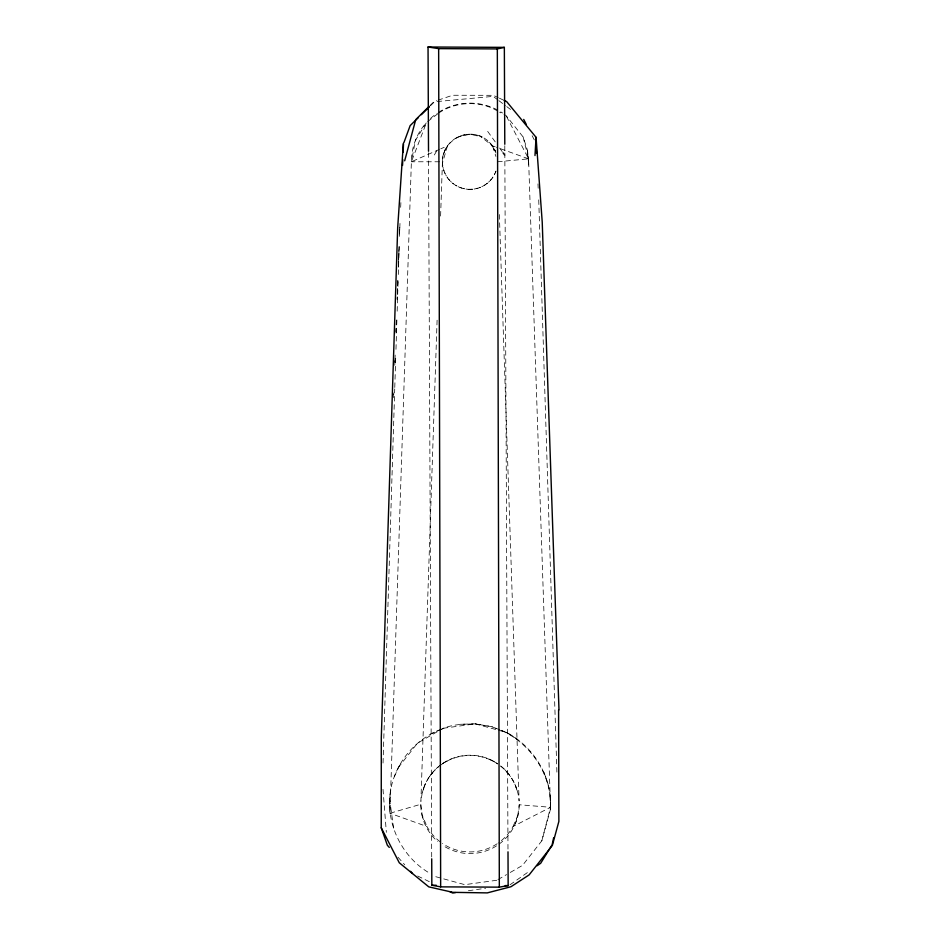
<?xml version="1.0" encoding="UTF-8"?>
<svg xmlns="http://www.w3.org/2000/svg" width="940" height="940" viewBox="0 0 940 940"><rect width="100%" height="100%" fill="white"/><g stroke="black" fill="none" stroke-linecap="round" stroke-linejoin="round"><path stroke-width="0.7" stroke-dasharray="4.7 3.53" d="M523.134 136.97L528.574 158.837L528.562 164.911L527.563 150.541L523.134 136.97L506.026 115.502L499.657 112.213M500.997 730.274L506.566 732.46C534.296 746.9 552.826 778.038 550.417 809.481L541.816 840.818L522.546 865.364L507.8 873.883M528.633 162.832L527.563 150.541M550.147 795.804L550.417 809.481C552.697 776.135 531.3 743.634 501.138 730.345M550.417 809.481L550.535 801.526M528.562 164.911L528.574 158.837L506.026 115.502M383.038 763.045L394.73 388.925M394.777 387.456L395.787 355.191M395.975 349.316L396.939 318.507M397.162 311.175L398.125 280.367M398.313 274.492L399.183 246.621M399.5 236.351L400.099 220.324M437.1 320.223L420.885 801.444L422.26 792.584L425.197 784.125A49.209 49.197 -1 0 1 440.602 764.96M440.602 216.059L442.435 161.774C441.812 142.187 464.783 127.899 482.232 137.052L470.012 134.197L457.78 137.052M393.613 397.585L393.825 391.721L393.637 394.624M394.788 365.331L395.153 355.073M395.952 333.089L396.48 318.425L395.952 331.609M397.867 280.32L397.173 299.367L397.832 280.308M394.812 362.382L395.082 355.05M400.675 207.329L400.934 201.548M440.707 729.417C419.416 737.63 402.12 755.325 394.271 776.745C380.7 812.36 397.279 854.801 430.109 873.436M440.226 841.876A49.174 49.174 0 0 1 426.971 826.519L389.936 813.264L389.606 799.047L390.699 790.011M515.437 823.393L517.799 815.286L519.221 804.758L550.535 807.284L528.574 158.837L496.531 147.298M541.816 840.818L550.535 807.284L513.04 826.507A49.174 49.174 0 0 1 498.271 842.992M422.26 792.584L425.197 784.125M443.527 154.089L445.066 150.024M439.615 161.774L411.379 161.774L415.468 140.26L426.548 122.412L411.379 161.774L389.936 813.264L420.791 804.264A49.221 49.08 0 0 0 437.746 841.57M495.486 172.326L495.979 171.057A27.577 27.577 0 0 1 442.47 163.125L447.499 145.853L440.801 148.802M513.04 826.507L517.799 815.286M394.271 776.745L400.052 764.279M494.934 173.559L494.334 174.77M434.327 154.959L437.088 150.282M492.913 177.131L492.161 178.201M398.207 767.698L417.478 743.164L438.357 731.097M429.627 776.334L435.385 769.484M491.326 179.27L490.445 180.292M429.956 105.562L434.022 101.544L436.677 100.639M489.505 181.267L488.53 182.207M430.461 105.762L434.527 101.79L493.206 96.385L497.73 99.793M487.507 183.089L486.438 183.923M427.665 121.554L437.64 113.893M438.745 113.047C455.818 101.273 480.728 100.239 498.388 111.555M510.021 884.775L530.078 870.71M485.334 184.698L484.194 185.427M439.591 730.38C450.131 724.035 463.326 724.176 475.229 723.859L491.632 726.644L499.657 729.757M497.977 879.57L506.566 874.6M442.869 763.386L451.4 758.874M483.007 186.085L481.809 186.696M439.462 149.389L411.379 161.774A58.633 58.633 0 0 1 426.548 122.412M430.403 734.093L438.287 730.615M439.603 730.027L444.855 727.713M480.563 187.248L479.294 187.742M438.005 100.192L452.587 95.257L493.336 95.316L498.177 97.607M478.014 188.165L476.709 188.517M474.113 189.046L475.393 188.822M468.39 890.732L485.616 888.265M443.281 728.253L475.229 723.859L491.632 726.644L499.774 729.816M496.743 880.275L464.795 884.669L433.446 876.068M497.589 161.774L528.574 158.837L528.597 159.506L528.503 157.709M472.714 189.21L468.649 189.316M460.271 724.282L476.063 723.918M467.309 189.21L465.958 189.046M464.63 188.822L463.314 188.517M475.229 723.859L497.025 729.84M498.388 730.216L506.566 732.46M462.01 188.165L460.718 187.742M495.192 146.816L492.525 145.853L480.164 136.136M459.46 187.248L458.215 186.696M499.387 98.171L504.228 100.463M417.666 876.01L430.602 882.296M489.082 759.073L496.673 763.163M457.005 186.085L455.829 185.427M506.355 732.354L519.691 740.826M453.585 183.923L452.516 183.089M498.858 100.65L505.638 105.762M506.766 106.62L512.418 110.885M451.494 182.207L450.507 181.267M397.984 857.198L404.752 864.8M449.579 180.292L448.697 179.27M504.991 769.837L510.538 776.546M489.505 142.269L495.65 151.622A27.577 27.577 0 0 0 442.435 161.774L442.728 165.816M447.863 178.201L447.076 177.096M487.684 131.388L496.214 143.268M499.634 148.026L502.195 151.587M446.359 175.945L445.689 174.77M532.134 135.724L534.731 140.73M495.909 152.832L492.525 145.853L495.897 156.463M445.078 173.559L444.538 172.326M420.791 804.264L422.201 815.215L426.983 826.507M500.903 766.112A49.209 49.197 -1 0 1 514.838 784.125L517.705 792.35M543.978 772.316L547.949 783.831M444.044 171.057L443.621 169.776M422.201 815.215L424.069 822.112M442.975 167.203L443.257 168.471M389.606 799.047L394.001 830.995M442.564 164.476L442.47 163.125M383.003 789.295L386.352 832.335M537.974 183.888L538.173 188.247M538.738 199.856L556.95 773.714M499.363 214.543L519.103 800.939A49.374 49.362 -1 0 0 514.826 784.125M504.792 145.724L504.815 151.587M504.827 153.055L507.988 850.371M428.511 152.703L431.707 857.351M519.221 804.758A49.221 49.08 0 0 1 497.707 845.084M496.508 845.871A49.221 49.08 0 0 1 442.305 845.072M423.776 787.685A49.221 49.08 0 0 1 438.534 766.793M439.603 765.924A49.221 49.08 0 0 1 499.422 765.16M500.515 765.994A49.221 49.08 0 0 1 516.671 788.907M430.497 118.463A58.633 58.633 0 0 1 437.171 113.2M438.346 112.424A58.633 58.633 0 0 1 502.559 113M442.858 763.374A49.209 49.197 -1 0 1 497.577 763.656M497.119 843.768A49.174 49.174 0 0 1 442.481 843.486M399.089 246.597L398.337 267.125L399.077 246.597M399.782 227.55L399.512 234.871L399.782 227.55"/><path stroke-width="1.41" d="M389.289 847.41L387.351 845.236L381.24 827.776L381.299 737.641L397.69 227.597L403.366 143.291M402.531 165.44L402.79 159.671M403.107 152.445L403.495 143.785M534.989 155.535L536.059 137.31L506.648 101.602L504.228 100.463M552.144 844.672L553.648 837.787M404.682 160.811L415.727 119.638L428.946 106.561M403.965 142.481L410.157 125.608L418.277 117.665M551.38 845.906L540.688 863.261L537.151 865.74M421.32 114.692L429.451 106.749M428.511 151.234L428.041 47L438.651 48.633L497.331 48.915L504.345 47.364L504.792 144.255M431.719 858.819L431.836 885.245L440.66 886.866L499.328 887.149L508.152 885.598L508 851.84M455.477 892.589L452.61 893L450.013 891.743M428.041 47L504.345 47.364M431.836 885.245L436.242 885.257M505.215 885.586L508.152 885.598M410.557 871.321L412.484 873.495M503.041 152.774L504.745 155.147M523.721 119.415L526.306 124.433M381.24 827.776L399.277 862.779L428.793 886.866L452.857 892.342L487.272 892.894L510.949 886.737L529.103 874.917L552.332 845.483L558.877 821.395L558.595 709.959M536.059 137.31L542.227 222.122L558.983 709.853M536.305 149.049L536.517 153.408M497.331 48.915L499.328 887.149M438.651 48.633L440.66 886.866"/></g></svg>
